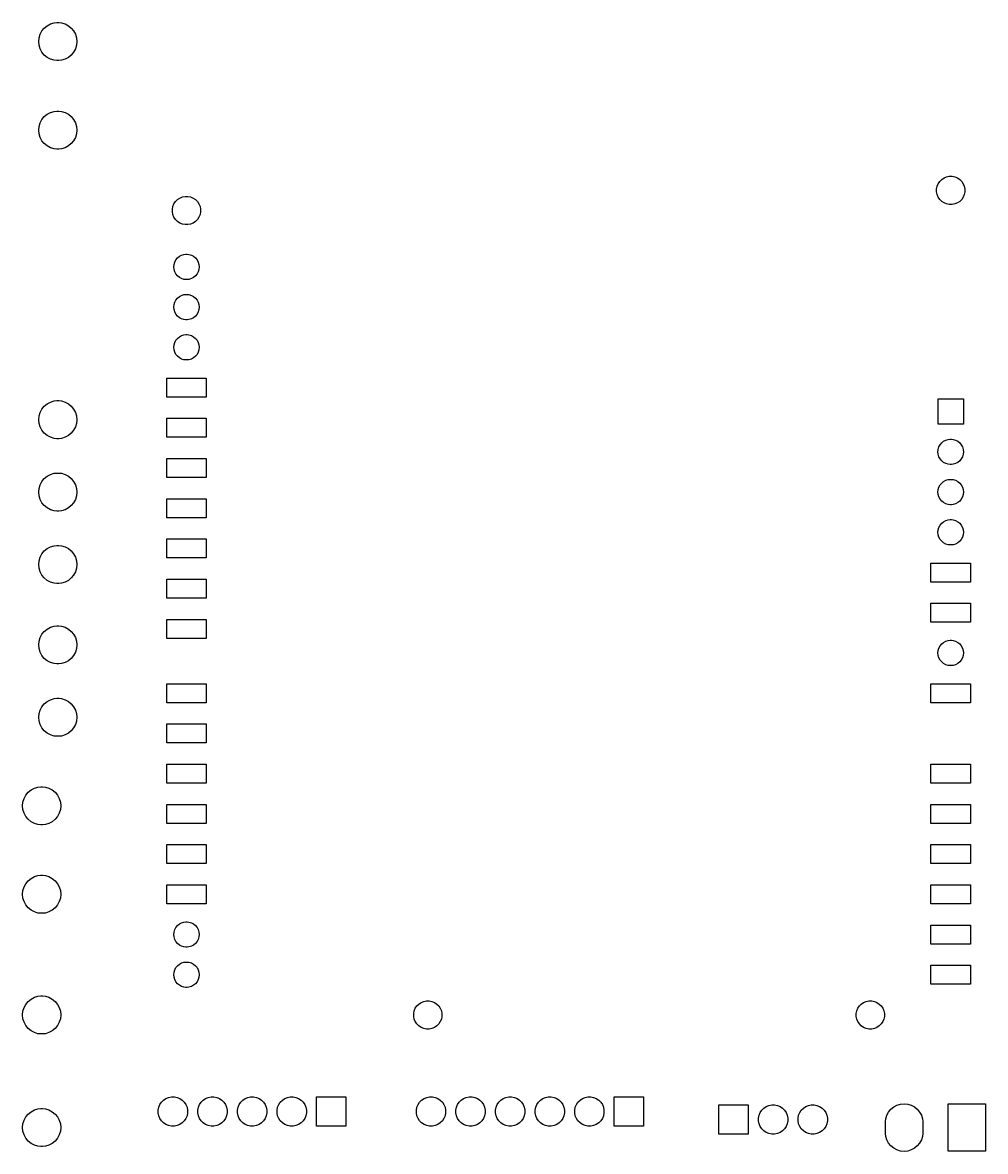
# Model space of a CAD drawing. Extents: x 67 to 191, y -169 to -74.
# Drawn here: x 130.4 to 191.2, y -169.1 to -97.9 of the extents above; entities that cross this region are included whole.
import ezdxf

# ---------------------------------------------------------------- set-up
doc = ezdxf.new("R2010")
doc.units = 0
doc.header["$MEASUREMENT"] = 0
doc.layers.add('BLACK', color=7, linetype='CONTINUOUS')

msp = doc.modelspace()

# ---------------------------------------------------------------- linework, layer by layer
at = {"layer": 'BLACK', "linetype": 'CONTINUOUS'}
for p, q in [((131.585, -98.3901), (131.735, -98.2074)), ((131.735, -98.2074), (131.918, -98.0574)), ((131.918, -98.0574), (132.127, -97.946)), ((132.127, -97.946), (132.353, -97.8774)), ((132.353, -97.8774), (132.529, -97.86)), ((132.529, -97.86), (132.647, -97.86)), ((132.647, -97.86), (132.823, -97.8774)), ((132.823, -97.8774), (133.049, -97.946)), ((133.049, -97.946), (133.258, -98.0574)), ((133.258, -98.0574), (133.441, -98.2074)), ((133.441, -98.2074), (133.591, -98.3901)), ((131.382, -99.06), (131.405, -98.8248)), ((131.405, -99.2952), (131.382, -99.06)), ((131.405, -98.8248), (131.474, -98.5986)), ((131.474, -98.5986), (131.585, -98.3901)), ((133.591, -98.3901), (133.702, -98.5986)), ((133.702, -98.5986), (133.771, -98.8248)), ((133.771, -98.8248), (133.794, -99.06)), ((133.794, -99.06), (133.771, -99.2952)), ((131.474, -99.5214), (131.405, -99.2952)), ((131.585, -99.7299), (131.474, -99.5214)), ((131.735, -99.9126), (131.585, -99.7299)), ((133.591, -99.7299), (133.441, -99.9126)), ((133.702, -99.5214), (133.591, -99.7299)), ((133.771, -99.2952), (133.702, -99.5214)), ((131.918, -100.063), (131.735, -99.9126)), ((132.127, -100.174), (131.918, -100.063)), ((132.353, -100.243), (132.127, -100.174)), ((132.529, -100.26), (132.353, -100.243)), ((132.647, -100.26), (132.529, -100.26)), ((132.823, -100.243), (132.647, -100.26)), ((133.049, -100.174), (132.823, -100.243)), ((133.258, -100.063), (133.049, -100.174)), ((133.441, -99.9126), (133.258, -100.063)), ((131.474, -104.187), (131.585, -103.978)), ((131.585, -103.978), (131.735, -103.795)), ((131.735, -103.795), (131.918, -103.645)), ((131.918, -103.645), (132.127, -103.534)), ((132.127, -103.534), (132.353, -103.465)), ((132.353, -103.465), (132.529, -103.448)), ((132.529, -103.448), (132.647, -103.448)), ((132.647, -103.448), (132.823, -103.465)), ((132.823, -103.465), (133.049, -103.534)), ((133.049, -103.534), (133.258, -103.645)), ((133.258, -103.645), (133.441, -103.795)), ((133.441, -103.795), (133.591, -103.978)), ((133.591, -103.978), (133.702, -104.187)), ((131.382, -104.648), (131.405, -104.413)), ((131.405, -104.883), (131.382, -104.648)), ((131.405, -104.413), (131.474, -104.187)), ((133.702, -104.187), (133.771, -104.413)), ((133.771, -104.413), (133.794, -104.648)), ((133.794, -104.648), (133.771, -104.883)), ((131.474, -105.109), (131.405, -104.883)), ((131.585, -105.318), (131.474, -105.109)), ((131.735, -105.501), (131.585, -105.318)), ((131.918, -105.651), (131.735, -105.501)), ((133.441, -105.501), (133.258, -105.651)), ((133.591, -105.318), (133.441, -105.501)), ((133.702, -105.109), (133.591, -105.318)), ((133.771, -104.883), (133.702, -105.109)), ((132.127, -105.762), (131.918, -105.651)), ((132.353, -105.831), (132.127, -105.762)), ((132.529, -105.848), (132.353, -105.831)), ((132.647, -105.848), (132.529, -105.848)), ((132.823, -105.831), (132.647, -105.848)), ((133.049, -105.762), (132.823, -105.831)), ((133.258, -105.651), (133.049, -105.762)), ((188.554, -107.669), (188.716, -107.602)), ((188.716, -107.602), (188.888, -107.568)), ((188.888, -107.568), (189.064, -107.568)), ((189.064, -107.568), (189.236, -107.602)), ((189.236, -107.602), (189.398, -107.669)), ((188.086, -108.37), (188.12, -108.198)), ((188.12, -108.198), (188.187, -108.036)), ((188.187, -108.036), (188.285, -107.891)), ((188.285, -107.891), (188.409, -107.767)), ((188.409, -107.767), (188.554, -107.669)), ((189.398, -107.669), (189.543, -107.767)), ((189.543, -107.767), (189.667, -107.891)), ((189.667, -107.891), (189.765, -108.036)), ((189.765, -108.036), (189.832, -108.198)), ((189.832, -108.198), (189.866, -108.37)), ((140.025, -109.161), (140.149, -109.037)), ((140.149, -109.037), (140.294, -108.939)), ((140.294, -108.939), (140.456, -108.872)), ((140.456, -108.872), (140.628, -108.838)), ((140.628, -108.838), (140.804, -108.838)), ((140.804, -108.838), (140.976, -108.872)), ((140.976, -108.872), (141.138, -108.939)), ((141.138, -108.939), (141.283, -109.037)), ((141.283, -109.037), (141.407, -109.161)), ((188.086, -108.546), (188.086, -108.37)), ((188.12, -108.718), (188.086, -108.546)), ((188.187, -108.88), (188.12, -108.718)), ((188.285, -109.025), (188.187, -108.88)), ((188.409, -109.149), (188.285, -109.025)), ((189.667, -109.025), (189.543, -109.149)), ((189.765, -108.88), (189.667, -109.025)), ((189.832, -108.718), (189.765, -108.88)), ((189.866, -108.546), (189.832, -108.718)), ((189.866, -108.37), (189.866, -108.546)), ((139.826, -109.64), (139.86, -109.468)), ((139.826, -109.816), (139.826, -109.64)), ((139.86, -109.468), (139.927, -109.306)), ((139.927, -109.306), (140.025, -109.161)), ((141.407, -109.161), (141.505, -109.306)), ((141.505, -109.306), (141.572, -109.468)), ((141.572, -109.468), (141.606, -109.64)), ((141.606, -109.64), (141.606, -109.816)), ((188.554, -109.247), (188.409, -109.149)), ((188.716, -109.314), (188.554, -109.247)), ((188.888, -109.348), (188.716, -109.314)), ((189.064, -109.348), (188.888, -109.348)), ((189.236, -109.314), (189.064, -109.348)), ((189.398, -109.247), (189.236, -109.314)), ((189.543, -109.149), (189.398, -109.247)), ((139.86, -109.988), (139.826, -109.816)), ((139.927, -110.15), (139.86, -109.988)), ((140.025, -110.295), (139.927, -110.15)), ((140.149, -110.419), (140.025, -110.295)), ((140.294, -110.517), (140.149, -110.419)), ((141.283, -110.419), (141.138, -110.517)), ((141.407, -110.295), (141.283, -110.419)), ((141.505, -110.15), (141.407, -110.295)), ((141.572, -109.988), (141.505, -110.15)), ((141.606, -109.816), (141.572, -109.988)), ((140.456, -110.584), (140.294, -110.517)), ((140.628, -110.618), (140.456, -110.584)), ((140.804, -110.618), (140.628, -110.618)), ((140.976, -110.584), (140.804, -110.618)), ((141.138, -110.517), (140.976, -110.584)), ((140.148, -112.72), (140.269, -112.62)), ((140.269, -112.62), (140.408, -112.545)), ((140.408, -112.545), (140.559, -112.5)), ((140.559, -112.5), (140.677, -112.488)), ((140.677, -112.488), (140.755, -112.488)), ((140.755, -112.488), (140.873, -112.5)), ((140.873, -112.5), (141.024, -112.545)), ((141.024, -112.545), (141.163, -112.62)), ((141.163, -112.62), (141.284, -112.72)), ((139.912, -113.288), (139.928, -113.131)), ((139.928, -113.445), (139.912, -113.288)), ((139.928, -113.131), (139.973, -112.98)), ((139.973, -112.98), (140.048, -112.841)), ((140.048, -112.841), (140.148, -112.72)), ((141.284, -112.72), (141.384, -112.841)), ((141.384, -112.841), (141.459, -112.98)), ((141.459, -112.98), (141.504, -113.131)), ((141.504, -113.131), (141.52, -113.288)), ((141.52, -113.288), (141.504, -113.445)), ((139.973, -113.596), (139.928, -113.445)), ((140.048, -113.735), (139.973, -113.596)), ((140.148, -113.856), (140.048, -113.735)), ((140.269, -113.956), (140.148, -113.856)), ((140.408, -114.031), (140.269, -113.956)), ((140.559, -114.076), (140.408, -114.031)), ((141.024, -114.031), (140.873, -114.076)), ((141.163, -113.956), (141.024, -114.031)), ((141.284, -113.856), (141.163, -113.956)), ((141.384, -113.735), (141.284, -113.856)), ((141.459, -113.596), (141.384, -113.735)), ((141.504, -113.445), (141.459, -113.596)), ((140.677, -114.088), (140.559, -114.076)), ((140.755, -114.088), (140.677, -114.088)), ((140.873, -114.076), (140.755, -114.088)), ((139.973, -115.52), (140.048, -115.381)), ((140.048, -115.381), (140.148, -115.26)), ((140.148, -115.26), (140.269, -115.16)), ((140.269, -115.16), (140.408, -115.085)), ((140.408, -115.085), (140.559, -115.04)), ((140.559, -115.04), (140.677, -115.028)), ((140.677, -115.028), (140.755, -115.028)), ((140.755, -115.028), (140.873, -115.04)), ((140.873, -115.04), (141.024, -115.085)), ((141.024, -115.085), (141.163, -115.16)), ((141.163, -115.16), (141.284, -115.26)), ((141.284, -115.26), (141.384, -115.381)), ((141.384, -115.381), (141.459, -115.52)), ((139.912, -115.828), (139.928, -115.671)), ((139.928, -115.985), (139.912, -115.828)), ((139.928, -115.671), (139.973, -115.52)), ((139.973, -116.136), (139.928, -115.985)), ((140.048, -116.275), (139.973, -116.136)), ((141.459, -116.136), (141.384, -116.275)), ((141.459, -115.52), (141.504, -115.671)), ((141.504, -115.985), (141.459, -116.136)), ((141.504, -115.671), (141.52, -115.828)), ((141.52, -115.828), (141.504, -115.985)), ((140.148, -116.396), (140.048, -116.275)), ((140.269, -116.496), (140.148, -116.396)), ((140.408, -116.571), (140.269, -116.496)), ((140.559, -116.616), (140.408, -116.571)), ((140.677, -116.628), (140.559, -116.616)), ((140.755, -116.628), (140.677, -116.628)), ((140.873, -116.616), (140.755, -116.628)), ((141.024, -116.571), (140.873, -116.616)), ((141.163, -116.496), (141.024, -116.571)), ((141.284, -116.396), (141.163, -116.496)), ((141.384, -116.275), (141.284, -116.396)), ((140.408, -117.625), (140.559, -117.58)), ((140.559, -117.58), (140.677, -117.568)), ((140.677, -117.568), (140.755, -117.568)), ((140.755, -117.568), (140.873, -117.58)), ((140.873, -117.58), (141.024, -117.625)), ((139.912, -118.368), (139.928, -118.211)), ((139.928, -118.211), (139.973, -118.06)), ((139.973, -118.06), (140.048, -117.921)), ((140.048, -117.921), (140.148, -117.8)), ((140.148, -117.8), (140.269, -117.7)), ((140.269, -117.7), (140.408, -117.625)), ((141.024, -117.625), (141.163, -117.7)), ((141.163, -117.7), (141.284, -117.8)), ((141.284, -117.8), (141.384, -117.921)), ((141.384, -117.921), (141.459, -118.06)), ((141.459, -118.06), (141.504, -118.211)), ((141.504, -118.211), (141.52, -118.368)), ((139.928, -118.525), (139.912, -118.368)), ((139.973, -118.676), (139.928, -118.525)), ((140.048, -118.815), (139.973, -118.676)), ((140.148, -118.936), (140.048, -118.815)), ((140.269, -119.036), (140.148, -118.936)), ((140.408, -119.111), (140.269, -119.036)), ((141.163, -119.036), (141.024, -119.111)), ((141.284, -118.936), (141.163, -119.036)), ((141.384, -118.815), (141.284, -118.936)), ((141.459, -118.676), (141.384, -118.815)), ((141.504, -118.525), (141.459, -118.676)), ((141.52, -118.368), (141.504, -118.525)), ((140.559, -119.156), (140.408, -119.111)), ((140.677, -119.168), (140.559, -119.156)), ((140.755, -119.168), (140.677, -119.168)), ((140.873, -119.156), (140.755, -119.168)), ((141.024, -119.111), (140.873, -119.156)), ((139.466, -121.508), (139.466, -120.308)), ((139.466, -120.308), (141.966, -120.308)), ((141.966, -120.308), (141.966, -121.508)), ((131.918, -121.933), (132.127, -121.822)), ((132.127, -121.822), (132.353, -121.753)), ((132.353, -121.753), (132.529, -121.736)), ((132.529, -121.736), (132.647, -121.736)), ((132.647, -121.736), (132.823, -121.753)), ((132.823, -121.753), (133.049, -121.822)), ((133.049, -121.822), (133.258, -121.933)), ((141.966, -121.508), (139.466, -121.508)), ((188.176, -123.228), (188.176, -121.628)), ((188.176, -121.628), (189.776, -121.628)), ((189.776, -121.628), (189.776, -123.228)), ((131.405, -122.701), (131.474, -122.475)), ((131.474, -122.475), (131.585, -122.266)), ((131.585, -122.266), (131.735, -122.083)), ((131.735, -122.083), (131.918, -121.933)), ((133.258, -121.933), (133.441, -122.083)), ((133.441, -122.083), (133.591, -122.266)), ((133.591, -122.266), (133.702, -122.475)), ((133.702, -122.475), (133.771, -122.701)), ((131.382, -122.936), (131.405, -122.701)), ((131.405, -123.171), (131.382, -122.936)), ((131.474, -123.397), (131.405, -123.171)), ((133.771, -123.171), (133.702, -123.397)), ((133.771, -122.701), (133.794, -122.936)), ((133.794, -122.936), (133.771, -123.171)), ((139.466, -124.048), (139.466, -122.848)), ((139.466, -122.848), (141.966, -122.848)), ((141.966, -122.848), (141.966, -124.048)), ((189.776, -123.228), (188.176, -123.228)), ((131.585, -123.606), (131.474, -123.397)), ((131.735, -123.789), (131.585, -123.606)), ((131.918, -123.939), (131.735, -123.789)), ((132.127, -124.05), (131.918, -123.939)), ((133.258, -123.939), (133.049, -124.05)), ((133.441, -123.789), (133.258, -123.939)), ((133.591, -123.606), (133.441, -123.789)), ((133.702, -123.397), (133.591, -123.606)), ((132.353, -124.119), (132.127, -124.05)), ((132.529, -124.136), (132.353, -124.119)), ((132.647, -124.136), (132.529, -124.136)), ((132.823, -124.119), (132.647, -124.136)), ((133.049, -124.05), (132.823, -124.119)), ((141.966, -124.048), (139.466, -124.048)), ((188.188, -124.811), (188.233, -124.66)), ((188.233, -124.66), (188.308, -124.521)), ((188.308, -124.521), (188.408, -124.4)), ((188.408, -124.4), (188.529, -124.3)), ((188.529, -124.3), (188.668, -124.225)), ((188.668, -124.225), (188.819, -124.18)), ((188.819, -124.18), (188.937, -124.168)), ((188.937, -124.168), (189.015, -124.168)), ((189.015, -124.168), (189.133, -124.18)), ((189.133, -124.18), (189.284, -124.225)), ((189.284, -124.225), (189.423, -124.3)), ((189.423, -124.3), (189.544, -124.4)), ((189.544, -124.4), (189.644, -124.521)), ((189.644, -124.521), (189.719, -124.66)), ((189.719, -124.66), (189.764, -124.811)), ((139.466, -126.588), (139.466, -125.388)), ((139.466, -125.388), (141.966, -125.388)), ((141.966, -125.388), (141.966, -126.588)), ((188.172, -124.968), (188.188, -124.811)), ((188.188, -125.125), (188.172, -124.968)), ((188.233, -125.276), (188.188, -125.125)), ((188.308, -125.415), (188.233, -125.276)), ((188.408, -125.536), (188.308, -125.415)), ((189.644, -125.415), (189.544, -125.536)), ((189.719, -125.276), (189.644, -125.415)), ((189.764, -125.125), (189.719, -125.276)), ((189.764, -124.811), (189.78, -124.968)), ((189.78, -124.968), (189.764, -125.125)), ((188.529, -125.636), (188.408, -125.536)), ((188.668, -125.711), (188.529, -125.636)), ((188.819, -125.756), (188.668, -125.711)), ((188.937, -125.768), (188.819, -125.756)), ((189.015, -125.768), (188.937, -125.768)), ((189.133, -125.756), (189.015, -125.768)), ((189.284, -125.711), (189.133, -125.756)), ((189.423, -125.636), (189.284, -125.711)), ((189.544, -125.536), (189.423, -125.636)), ((131.474, -127.047), (131.585, -126.838)), ((131.585, -126.838), (131.735, -126.655)), ((131.735, -126.655), (131.918, -126.505)), ((131.918, -126.505), (132.127, -126.394)), ((132.127, -126.394), (132.353, -126.325)), ((132.353, -126.325), (132.529, -126.308)), ((132.529, -126.308), (132.647, -126.308)), ((132.647, -126.308), (132.823, -126.325)), ((132.823, -126.325), (133.049, -126.394)), ((133.049, -126.394), (133.258, -126.505)), ((133.258, -126.505), (133.441, -126.655)), ((133.441, -126.655), (133.591, -126.838)), ((133.591, -126.838), (133.702, -127.047)), ((141.966, -126.588), (139.466, -126.588)), ((188.408, -126.94), (188.529, -126.84)), ((188.529, -126.84), (188.668, -126.765)), ((188.668, -126.765), (188.819, -126.72)), ((188.819, -126.72), (188.937, -126.708)), ((188.937, -126.708), (189.015, -126.708)), ((189.015, -126.708), (189.133, -126.72)), ((189.133, -126.72), (189.284, -126.765)), ((189.284, -126.765), (189.423, -126.84)), ((189.423, -126.84), (189.544, -126.94)), ((131.382, -127.508), (131.405, -127.273)), ((131.405, -127.743), (131.382, -127.508)), ((131.405, -127.273), (131.474, -127.047)), ((133.702, -127.047), (133.771, -127.273)), ((133.771, -127.273), (133.794, -127.508)), ((133.794, -127.508), (133.771, -127.743)), ((188.172, -127.508), (188.188, -127.351)), ((188.188, -127.665), (188.172, -127.508)), ((188.188, -127.351), (188.233, -127.2)), ((188.233, -127.2), (188.308, -127.061)), ((188.308, -127.061), (188.408, -126.94)), ((189.544, -126.94), (189.644, -127.061)), ((189.644, -127.061), (189.719, -127.2)), ((189.719, -127.2), (189.764, -127.351)), ((189.764, -127.351), (189.78, -127.508)), ((189.78, -127.508), (189.764, -127.665)), ((131.474, -127.969), (131.405, -127.743)), ((131.585, -128.178), (131.474, -127.969)), ((131.735, -128.361), (131.585, -128.178)), ((133.591, -128.178), (133.441, -128.361)), ((133.702, -127.969), (133.591, -128.178)), ((133.771, -127.743), (133.702, -127.969)), ((139.466, -129.128), (139.466, -127.928)), ((139.466, -127.928), (141.966, -127.928)), ((141.966, -127.928), (141.966, -129.128)), ((188.233, -127.816), (188.188, -127.665)), ((188.308, -127.955), (188.233, -127.816)), ((188.408, -128.076), (188.308, -127.955)), ((188.529, -128.176), (188.408, -128.076)), ((188.668, -128.251), (188.529, -128.176)), ((188.819, -128.296), (188.668, -128.251)), ((188.937, -128.308), (188.819, -128.296)), ((189.015, -128.308), (188.937, -128.308)), ((189.133, -128.296), (189.015, -128.308)), ((189.284, -128.251), (189.133, -128.296)), ((189.423, -128.176), (189.284, -128.251)), ((189.544, -128.076), (189.423, -128.176)), ((189.644, -127.955), (189.544, -128.076)), ((189.719, -127.816), (189.644, -127.955)), ((189.764, -127.665), (189.719, -127.816)), ((131.918, -128.511), (131.735, -128.361)), ((132.127, -128.622), (131.918, -128.511)), ((132.353, -128.691), (132.127, -128.622)), ((132.529, -128.708), (132.353, -128.691)), ((132.647, -128.708), (132.529, -128.708)), ((132.823, -128.691), (132.647, -128.708)), ((133.049, -128.622), (132.823, -128.691)), ((133.258, -128.511), (133.049, -128.622)), ((133.441, -128.361), (133.258, -128.511)), ((141.966, -129.128), (139.466, -129.128)), ((188.188, -129.891), (188.233, -129.74)), ((188.233, -129.74), (188.308, -129.601)), ((188.308, -129.601), (188.408, -129.48)), ((188.408, -129.48), (188.529, -129.38)), ((188.529, -129.38), (188.668, -129.305)), ((188.668, -129.305), (188.819, -129.26)), ((188.819, -129.26), (188.937, -129.248)), ((188.937, -129.248), (189.015, -129.248)), ((189.015, -129.248), (189.133, -129.26)), ((189.133, -129.26), (189.284, -129.305)), ((189.284, -129.305), (189.423, -129.38)), ((189.423, -129.38), (189.544, -129.48)), ((189.544, -129.48), (189.644, -129.601)), ((189.644, -129.601), (189.719, -129.74)), ((189.719, -129.74), (189.764, -129.891)), ((188.172, -130.048), (188.188, -129.891)), ((188.188, -130.205), (188.172, -130.048)), ((188.233, -130.356), (188.188, -130.205)), ((188.308, -130.495), (188.233, -130.356)), ((189.719, -130.356), (189.644, -130.495)), ((189.764, -130.205), (189.719, -130.356)), ((189.764, -129.891), (189.78, -130.048)), ((189.78, -130.048), (189.764, -130.205)), ((131.735, -131.227), (131.918, -131.077)), ((131.918, -131.077), (132.127, -130.966)), ((132.127, -130.966), (132.353, -130.897)), ((132.353, -130.897), (132.529, -130.88)), ((132.529, -130.88), (132.647, -130.88)), ((132.647, -130.88), (132.823, -130.897)), ((132.823, -130.897), (133.049, -130.966)), ((133.049, -130.966), (133.258, -131.077)), ((133.258, -131.077), (133.441, -131.227)), ((139.466, -131.668), (139.466, -130.468)), ((139.466, -130.468), (141.966, -130.468)), ((141.966, -130.468), (141.966, -131.668)), ((188.408, -130.616), (188.308, -130.495)), ((188.529, -130.716), (188.408, -130.616)), ((188.668, -130.791), (188.529, -130.716)), ((188.819, -130.836), (188.668, -130.791)), ((188.937, -130.848), (188.819, -130.836)), ((189.015, -130.848), (188.937, -130.848)), ((189.133, -130.836), (189.015, -130.848)), ((189.284, -130.791), (189.133, -130.836)), ((189.423, -130.716), (189.284, -130.791)), ((189.544, -130.616), (189.423, -130.716)), ((189.644, -130.495), (189.544, -130.616)), ((131.382, -132.08), (131.405, -131.845)), ((131.405, -131.845), (131.474, -131.619)), ((131.474, -131.619), (131.585, -131.41)), ((131.585, -131.41), (131.735, -131.227)), ((133.441, -131.227), (133.591, -131.41)), ((133.591, -131.41), (133.702, -131.619)), ((133.702, -131.619), (133.771, -131.845)), ((133.771, -131.845), (133.794, -132.08)), ((141.966, -131.668), (139.466, -131.668)), ((131.405, -132.315), (131.382, -132.08)), ((131.474, -132.541), (131.405, -132.315)), ((131.585, -132.75), (131.474, -132.541)), ((133.702, -132.541), (133.591, -132.75)), ((133.771, -132.315), (133.702, -132.541)), ((133.794, -132.08), (133.771, -132.315)), ((187.726, -133.188), (187.726, -131.988)), ((187.726, -131.988), (190.226, -131.988)), ((190.226, -131.988), (190.226, -133.188)), ((131.735, -132.933), (131.585, -132.75)), ((131.918, -133.083), (131.735, -132.933)), ((132.127, -133.194), (131.918, -133.083)), ((132.353, -133.263), (132.127, -133.194)), ((132.529, -133.28), (132.353, -133.263)), ((132.647, -133.28), (132.529, -133.28)), ((132.823, -133.263), (132.647, -133.28)), ((133.049, -133.194), (132.823, -133.263)), ((133.258, -133.083), (133.049, -133.194)), ((133.441, -132.933), (133.258, -133.083)), ((133.591, -132.75), (133.441, -132.933)), ((139.466, -134.208), (139.466, -133.008)), ((139.466, -133.008), (141.966, -133.008)), ((141.966, -133.008), (141.966, -134.208)), ((190.226, -133.188), (187.726, -133.188)), ((141.966, -134.208), (139.466, -134.208)), ((187.726, -135.728), (187.726, -134.528)), ((187.726, -134.528), (190.226, -134.528)), ((190.226, -134.528), (190.226, -135.728)), ((131.918, -136.157), (132.127, -136.046)), ((132.127, -136.046), (132.353, -135.977)), ((132.353, -135.977), (132.529, -135.96)), ((132.529, -135.96), (132.647, -135.96)), ((132.647, -135.96), (132.823, -135.977)), ((132.823, -135.977), (133.049, -136.046)), ((133.049, -136.046), (133.258, -136.157)), ((139.466, -136.748), (139.466, -135.548)), ((139.466, -135.548), (141.966, -135.548)), ((141.966, -135.548), (141.966, -136.748)), ((190.226, -135.728), (187.726, -135.728)), ((131.405, -136.925), (131.474, -136.699)), ((131.474, -136.699), (131.585, -136.49)), ((131.585, -136.49), (131.735, -136.307)), ((131.735, -136.307), (131.918, -136.157)), ((133.258, -136.157), (133.441, -136.307)), ((133.441, -136.307), (133.591, -136.49)), ((133.591, -136.49), (133.702, -136.699)), ((133.702, -136.699), (133.771, -136.925)), ((141.966, -136.748), (139.466, -136.748)), ((188.819, -136.88), (188.937, -136.868)), ((188.937, -136.868), (189.015, -136.868)), ((189.015, -136.868), (189.133, -136.88)), ((131.382, -137.16), (131.405, -136.925)), ((131.405, -137.395), (131.382, -137.16)), ((131.474, -137.621), (131.405, -137.395)), ((133.771, -137.395), (133.702, -137.621)), ((133.771, -136.925), (133.794, -137.16)), ((133.794, -137.16), (133.771, -137.395)), ((188.172, -137.668), (188.188, -137.511)), ((188.188, -137.511), (188.233, -137.36)), ((188.233, -137.36), (188.308, -137.221)), ((188.308, -137.221), (188.408, -137.1)), ((188.408, -137.1), (188.529, -137)), ((188.529, -137), (188.668, -136.925)), ((188.668, -136.925), (188.819, -136.88)), ((189.133, -136.88), (189.284, -136.925)), ((189.284, -136.925), (189.423, -137)), ((189.423, -137), (189.544, -137.1)), ((189.544, -137.1), (189.644, -137.221)), ((189.644, -137.221), (189.719, -137.36)), ((189.719, -137.36), (189.764, -137.511)), ((189.764, -137.511), (189.78, -137.668)), ((131.585, -137.83), (131.474, -137.621)), ((131.735, -138.013), (131.585, -137.83)), ((131.918, -138.163), (131.735, -138.013)), ((132.127, -138.274), (131.918, -138.163)), ((132.353, -138.343), (132.127, -138.274)), ((133.049, -138.274), (132.823, -138.343)), ((133.258, -138.163), (133.049, -138.274)), ((133.441, -138.013), (133.258, -138.163)), ((133.591, -137.83), (133.441, -138.013)), ((133.702, -137.621), (133.591, -137.83)), ((188.188, -137.825), (188.172, -137.668)), ((188.233, -137.976), (188.188, -137.825)), ((188.308, -138.115), (188.233, -137.976)), ((188.408, -138.236), (188.308, -138.115)), ((188.529, -138.336), (188.408, -138.236)), ((189.544, -138.236), (189.423, -138.336)), ((189.644, -138.115), (189.544, -138.236)), ((189.719, -137.976), (189.644, -138.115)), ((189.764, -137.825), (189.719, -137.976)), ((189.78, -137.668), (189.764, -137.825)), ((132.529, -138.36), (132.353, -138.343)), ((132.647, -138.36), (132.529, -138.36)), ((132.823, -138.343), (132.647, -138.36)), ((188.668, -138.411), (188.529, -138.336)), ((188.819, -138.456), (188.668, -138.411)), ((188.937, -138.468), (188.819, -138.456)), ((189.015, -138.468), (188.937, -138.468)), ((189.133, -138.456), (189.015, -138.468)), ((189.284, -138.411), (189.133, -138.456)), ((189.423, -138.336), (189.284, -138.411)), ((139.466, -140.808), (139.466, -139.608)), ((139.466, -139.608), (141.966, -139.608)), ((141.966, -139.608), (141.966, -140.808)), ((187.726, -140.808), (187.726, -139.608)), ((187.726, -139.608), (190.226, -139.608)), ((190.226, -139.608), (190.226, -140.808)), ((131.474, -141.271), (131.585, -141.062)), ((131.585, -141.062), (131.735, -140.879)), ((131.735, -140.879), (131.918, -140.729)), ((131.918, -140.729), (132.127, -140.618)), ((132.127, -140.618), (132.353, -140.549)), ((132.353, -140.549), (132.529, -140.532)), ((132.529, -140.532), (132.647, -140.532)), ((132.647, -140.532), (132.823, -140.549)), ((132.823, -140.549), (133.049, -140.618)), ((133.049, -140.618), (133.258, -140.729)), ((133.258, -140.729), (133.441, -140.879)), ((133.441, -140.879), (133.591, -141.062)), ((133.591, -141.062), (133.702, -141.271)), ((141.966, -140.808), (139.466, -140.808)), ((190.226, -140.808), (187.726, -140.808)), ((131.382, -141.732), (131.405, -141.497)), ((131.405, -141.967), (131.382, -141.732)), ((131.405, -141.497), (131.474, -141.271)), ((133.702, -141.271), (133.771, -141.497)), ((133.771, -141.497), (133.794, -141.732)), ((133.794, -141.732), (133.771, -141.967)), ((131.474, -142.193), (131.405, -141.967)), ((131.585, -142.402), (131.474, -142.193)), ((131.735, -142.585), (131.585, -142.402)), ((133.591, -142.402), (133.441, -142.585)), ((133.702, -142.193), (133.591, -142.402)), ((133.771, -141.967), (133.702, -142.193)), ((139.466, -143.348), (139.466, -142.148)), ((139.466, -142.148), (141.966, -142.148)), ((141.966, -142.148), (141.966, -143.348)), ((131.918, -142.735), (131.735, -142.585)), ((132.127, -142.846), (131.918, -142.735)), ((132.353, -142.915), (132.127, -142.846)), ((132.529, -142.932), (132.353, -142.915)), ((132.647, -142.932), (132.529, -142.932)), ((132.823, -142.915), (132.647, -142.932)), ((133.049, -142.846), (132.823, -142.915)), ((133.258, -142.735), (133.049, -142.846)), ((133.441, -142.585), (133.258, -142.735)), ((141.966, -143.348), (139.466, -143.348)), ((139.466, -145.888), (139.466, -144.688)), ((139.466, -144.688), (141.966, -144.688)), ((141.966, -144.688), (141.966, -145.888)), ((187.726, -145.888), (187.726, -144.688)), ((187.726, -144.688), (190.226, -144.688)), ((190.226, -144.688), (190.226, -145.888)), ((131.337, -146.137), (131.513, -146.12)), ((131.513, -146.12), (131.631, -146.12)), ((131.631, -146.12), (131.807, -146.137)), ((141.966, -145.888), (139.466, -145.888)), ((190.226, -145.888), (187.726, -145.888)), ((130.458, -146.859), (130.569, -146.65)), ((130.569, -146.65), (130.719, -146.467)), ((130.719, -146.467), (130.902, -146.317)), ((130.902, -146.317), (131.111, -146.206)), ((131.111, -146.206), (131.337, -146.137)), ((131.807, -146.137), (132.033, -146.206)), ((132.033, -146.206), (132.242, -146.317)), ((132.242, -146.317), (132.425, -146.467)), ((132.425, -146.467), (132.575, -146.65)), ((132.575, -146.65), (132.686, -146.859)), ((130.366, -147.32), (130.389, -147.085)), ((130.389, -147.555), (130.366, -147.32)), ((130.389, -147.085), (130.458, -146.859)), ((130.458, -147.781), (130.389, -147.555)), ((132.686, -146.859), (132.755, -147.085)), ((132.755, -147.555), (132.686, -147.781)), ((132.755, -147.085), (132.778, -147.32)), ((132.778, -147.32), (132.755, -147.555)), ((139.466, -148.428), (139.466, -147.228)), ((139.466, -147.228), (141.966, -147.228)), ((141.966, -147.228), (141.966, -148.428)), ((187.726, -148.428), (187.726, -147.228)), ((187.726, -147.228), (190.226, -147.228)), ((190.226, -147.228), (190.226, -148.428)), ((130.569, -147.99), (130.458, -147.781)), ((130.719, -148.173), (130.569, -147.99)), ((130.902, -148.323), (130.719, -148.173)), ((132.425, -148.173), (132.242, -148.323)), ((132.575, -147.99), (132.425, -148.173)), ((132.686, -147.781), (132.575, -147.99)), ((131.111, -148.434), (130.902, -148.323)), ((131.337, -148.503), (131.111, -148.434)), ((131.513, -148.52), (131.337, -148.503)), ((131.631, -148.52), (131.513, -148.52)), ((131.807, -148.503), (131.631, -148.52)), ((132.033, -148.434), (131.807, -148.503)), ((132.242, -148.323), (132.033, -148.434)), ((141.966, -148.428), (139.466, -148.428)), ((190.226, -148.428), (187.726, -148.428)), ((139.466, -150.968), (139.466, -149.768)), ((139.466, -149.768), (141.966, -149.768)), ((141.966, -149.768), (141.966, -150.968)), ((187.726, -150.968), (187.726, -149.768)), ((187.726, -149.768), (190.226, -149.768)), ((190.226, -149.768), (190.226, -150.968)), ((141.966, -150.968), (139.466, -150.968)), ((190.226, -150.968), (187.726, -150.968)), ((130.902, -151.905), (131.111, -151.794)), ((131.111, -151.794), (131.337, -151.725)), ((131.337, -151.725), (131.513, -151.708)), ((131.513, -151.708), (131.631, -151.708)), ((131.631, -151.708), (131.807, -151.725)), ((131.807, -151.725), (132.033, -151.794)), ((132.033, -151.794), (132.242, -151.905)), ((130.389, -152.673), (130.458, -152.447)), ((130.458, -152.447), (130.569, -152.238)), ((130.569, -152.238), (130.719, -152.055)), ((130.719, -152.055), (130.902, -151.905)), ((132.242, -151.905), (132.425, -152.055)), ((132.425, -152.055), (132.575, -152.238)), ((132.575, -152.238), (132.686, -152.447)), ((132.686, -152.447), (132.755, -152.673)), ((139.466, -153.508), (139.466, -152.308)), ((139.466, -152.308), (141.966, -152.308)), ((141.966, -152.308), (141.966, -153.508)), ((187.726, -153.508), (187.726, -152.308)), ((187.726, -152.308), (190.226, -152.308)), ((190.226, -152.308), (190.226, -153.508)), ((130.366, -152.908), (130.389, -152.673)), ((130.389, -153.143), (130.366, -152.908)), ((130.458, -153.369), (130.389, -153.143)), ((132.755, -153.143), (132.686, -153.369)), ((132.755, -152.673), (132.778, -152.908)), ((132.778, -152.908), (132.755, -153.143)), ((130.569, -153.578), (130.458, -153.369)), ((130.719, -153.761), (130.569, -153.578)), ((130.902, -153.911), (130.719, -153.761)), ((131.111, -154.022), (130.902, -153.911)), ((132.242, -153.911), (132.033, -154.022)), ((132.425, -153.761), (132.242, -153.911)), ((132.575, -153.578), (132.425, -153.761)), ((132.686, -153.369), (132.575, -153.578)), ((141.966, -153.508), (139.466, -153.508)), ((190.226, -153.508), (187.726, -153.508)), ((131.337, -154.091), (131.111, -154.022)), ((131.513, -154.108), (131.337, -154.091)), ((131.631, -154.108), (131.513, -154.108)), ((131.807, -154.091), (131.631, -154.108)), ((132.033, -154.022), (131.807, -154.091)), ((140.408, -154.705), (140.559, -154.66)), ((140.559, -154.66), (140.677, -154.648)), ((140.677, -154.648), (140.755, -154.648)), ((140.755, -154.648), (140.873, -154.66)), ((140.873, -154.66), (141.024, -154.705)), ((139.912, -155.448), (139.928, -155.291)), ((139.928, -155.291), (139.973, -155.14)), ((139.973, -155.14), (140.048, -155.001)), ((140.048, -155.001), (140.148, -154.88)), ((140.148, -154.88), (140.269, -154.78)), ((140.269, -154.78), (140.408, -154.705)), ((141.024, -154.705), (141.163, -154.78)), ((141.163, -154.78), (141.284, -154.88)), ((141.284, -154.88), (141.384, -155.001)), ((141.384, -155.001), (141.459, -155.14)), ((141.459, -155.14), (141.504, -155.291)), ((141.504, -155.291), (141.52, -155.448)), ((187.726, -156.048), (187.726, -154.848)), ((187.726, -154.848), (190.226, -154.848)), ((190.226, -154.848), (190.226, -156.048)), ((139.928, -155.605), (139.912, -155.448)), ((139.973, -155.756), (139.928, -155.605)), ((140.048, -155.895), (139.973, -155.756)), ((140.148, -156.016), (140.048, -155.895)), ((140.269, -156.116), (140.148, -156.016)), ((140.408, -156.191), (140.269, -156.116)), ((141.163, -156.116), (141.024, -156.191)), ((141.284, -156.016), (141.163, -156.116)), ((141.384, -155.895), (141.284, -156.016)), ((141.459, -155.756), (141.384, -155.895)), ((141.504, -155.605), (141.459, -155.756)), ((141.52, -155.448), (141.504, -155.605)), ((190.226, -156.048), (187.726, -156.048)), ((140.559, -156.236), (140.408, -156.191)), ((140.677, -156.248), (140.559, -156.236)), ((140.755, -156.248), (140.677, -156.248)), ((140.873, -156.236), (140.755, -156.248)), ((141.024, -156.191), (140.873, -156.236)), ((139.973, -157.68), (140.048, -157.541)), ((140.048, -157.541), (140.148, -157.42)), ((140.148, -157.42), (140.269, -157.32)), ((140.269, -157.32), (140.408, -157.245)), ((140.408, -157.245), (140.559, -157.2)), ((140.559, -157.2), (140.677, -157.188)), ((140.677, -157.188), (140.755, -157.188)), ((140.755, -157.188), (140.873, -157.2)), ((140.873, -157.2), (141.024, -157.245)), ((141.024, -157.245), (141.163, -157.32)), ((141.163, -157.32), (141.284, -157.42)), ((141.284, -157.42), (141.384, -157.541)), ((141.384, -157.541), (141.459, -157.68)), ((187.726, -158.588), (187.726, -157.388)), ((187.726, -157.388), (190.226, -157.388)), ((190.226, -157.388), (190.226, -158.588)), ((139.912, -157.988), (139.928, -157.831)), ((139.928, -158.145), (139.912, -157.988)), ((139.928, -157.831), (139.973, -157.68)), ((139.973, -158.296), (139.928, -158.145)), ((141.459, -157.68), (141.504, -157.831)), ((141.504, -158.145), (141.459, -158.296)), ((141.504, -157.831), (141.52, -157.988)), ((141.52, -157.988), (141.504, -158.145)), ((140.048, -158.435), (139.973, -158.296)), ((140.148, -158.556), (140.048, -158.435)), ((140.269, -158.656), (140.148, -158.556)), ((140.408, -158.731), (140.269, -158.656)), ((140.559, -158.776), (140.408, -158.731)), ((140.677, -158.788), (140.559, -158.776)), ((140.755, -158.788), (140.677, -158.788)), ((140.873, -158.776), (140.755, -158.788)), ((141.024, -158.731), (140.873, -158.776)), ((141.163, -158.656), (141.024, -158.731)), ((141.284, -158.556), (141.163, -158.656)), ((141.384, -158.435), (141.284, -158.556)), ((141.459, -158.296), (141.384, -158.435)), ((190.226, -158.588), (187.726, -158.588)), ((130.569, -159.858), (130.719, -159.675)), ((130.719, -159.675), (130.902, -159.525)), ((130.902, -159.525), (131.111, -159.414)), ((131.111, -159.414), (131.337, -159.345)), ((131.337, -159.345), (131.513, -159.328)), ((131.513, -159.328), (131.631, -159.328)), ((131.631, -159.328), (131.807, -159.345)), ((131.807, -159.345), (132.033, -159.414)), ((132.033, -159.414), (132.242, -159.525)), ((132.242, -159.525), (132.425, -159.675)), ((132.425, -159.675), (132.575, -159.858)), ((155.534, -159.739), (155.696, -159.672)), ((155.696, -159.672), (155.868, -159.638)), ((155.868, -159.638), (156.044, -159.638)), ((156.044, -159.638), (156.216, -159.672)), ((156.216, -159.672), (156.378, -159.739)), ((183.474, -159.739), (183.636, -159.672)), ((183.636, -159.672), (183.808, -159.638)), ((183.808, -159.638), (183.984, -159.638)), ((183.984, -159.638), (184.156, -159.672)), ((184.156, -159.672), (184.318, -159.739)), ((130.366, -160.528), (130.389, -160.293)), ((130.389, -160.293), (130.458, -160.067)), ((130.458, -160.067), (130.569, -159.858)), ((132.575, -159.858), (132.686, -160.067)), ((132.686, -160.067), (132.755, -160.293)), ((132.755, -160.293), (132.778, -160.528)), ((155.066, -160.44), (155.1, -160.268)), ((155.1, -160.268), (155.167, -160.106)), ((155.167, -160.106), (155.265, -159.961)), ((155.265, -159.961), (155.389, -159.837)), ((155.389, -159.837), (155.534, -159.739)), ((156.378, -159.739), (156.523, -159.837)), ((156.523, -159.837), (156.647, -159.961)), ((156.647, -159.961), (156.745, -160.106)), ((156.745, -160.106), (156.812, -160.268)), ((156.812, -160.268), (156.846, -160.44)), ((183.006, -160.44), (183.04, -160.268)), ((183.04, -160.268), (183.107, -160.106)), ((183.107, -160.106), (183.205, -159.961)), ((183.205, -159.961), (183.329, -159.837)), ((183.329, -159.837), (183.474, -159.739)), ((184.318, -159.739), (184.463, -159.837)), ((184.463, -159.837), (184.587, -159.961)), ((184.587, -159.961), (184.685, -160.106)), ((184.685, -160.106), (184.752, -160.268)), ((184.752, -160.268), (184.786, -160.44)), ((130.389, -160.763), (130.366, -160.528)), ((130.458, -160.989), (130.389, -160.763)), ((130.569, -161.198), (130.458, -160.989)), ((132.686, -160.989), (132.575, -161.198)), ((132.755, -160.763), (132.686, -160.989)), ((132.778, -160.528), (132.755, -160.763)), ((155.066, -160.616), (155.066, -160.44)), ((155.1, -160.788), (155.066, -160.616)), ((155.167, -160.95), (155.1, -160.788)), ((155.265, -161.095), (155.167, -160.95)), ((155.389, -161.219), (155.265, -161.095)), ((156.647, -161.095), (156.523, -161.219)), ((156.745, -160.95), (156.647, -161.095)), ((156.812, -160.788), (156.745, -160.95)), ((156.846, -160.616), (156.812, -160.788)), ((156.846, -160.44), (156.846, -160.616)), ((183.006, -160.616), (183.006, -160.44)), ((183.04, -160.788), (183.006, -160.616)), ((183.107, -160.95), (183.04, -160.788)), ((183.205, -161.095), (183.107, -160.95)), ((183.329, -161.219), (183.205, -161.095)), ((184.587, -161.095), (184.463, -161.219)), ((184.685, -160.95), (184.587, -161.095)), ((184.752, -160.788), (184.685, -160.95)), ((184.786, -160.616), (184.752, -160.788)), ((184.786, -160.44), (184.786, -160.616)), ((130.719, -161.381), (130.569, -161.198)), ((130.902, -161.531), (130.719, -161.381)), ((131.111, -161.642), (130.902, -161.531)), ((131.337, -161.711), (131.111, -161.642)), ((131.513, -161.728), (131.337, -161.711)), ((131.631, -161.728), (131.513, -161.728)), ((131.807, -161.711), (131.631, -161.728)), ((132.033, -161.642), (131.807, -161.711)), ((132.242, -161.531), (132.033, -161.642)), ((132.425, -161.381), (132.242, -161.531)), ((132.575, -161.198), (132.425, -161.381)), ((155.534, -161.317), (155.389, -161.219)), ((155.696, -161.384), (155.534, -161.317)), ((155.868, -161.418), (155.696, -161.384)), ((156.044, -161.418), (155.868, -161.418)), ((156.216, -161.384), (156.044, -161.418)), ((156.378, -161.317), (156.216, -161.384)), ((156.523, -161.219), (156.378, -161.317)), ((183.474, -161.317), (183.329, -161.219)), ((183.636, -161.384), (183.474, -161.317)), ((183.808, -161.418), (183.636, -161.384)), ((183.984, -161.418), (183.808, -161.418)), ((184.156, -161.384), (183.984, -161.418)), ((184.318, -161.317), (184.156, -161.384)), ((184.463, -161.219), (184.318, -161.317)), ((139.04, -166.186), (139.142, -166.034)), ((139.142, -166.034), (139.27, -165.906)), ((139.27, -165.906), (139.422, -165.804)), ((139.422, -165.804), (139.59, -165.735)), ((139.59, -165.735), (139.769, -165.699)), ((139.769, -165.699), (139.951, -165.699)), ((139.951, -165.699), (140.13, -165.735)), ((140.13, -165.735), (140.298, -165.804)), ((140.298, -165.804), (140.45, -165.906)), ((140.45, -165.906), (140.578, -166.034)), ((140.578, -166.034), (140.68, -166.186)), ((141.54, -166.186), (141.642, -166.034)), ((141.642, -166.034), (141.77, -165.906)), ((141.77, -165.906), (141.922, -165.804)), ((141.922, -165.804), (142.09, -165.735)), ((142.09, -165.735), (142.269, -165.699)), ((142.269, -165.699), (142.451, -165.699)), ((142.451, -165.699), (142.63, -165.735)), ((142.63, -165.735), (142.798, -165.804)), ((142.798, -165.804), (142.95, -165.906)), ((142.95, -165.906), (143.078, -166.034)), ((143.078, -166.034), (143.18, -166.186)), ((144.04, -166.186), (144.142, -166.034)), ((144.142, -166.034), (144.27, -165.906)), ((144.27, -165.906), (144.422, -165.804)), ((144.422, -165.804), (144.59, -165.735)), ((144.59, -165.735), (144.769, -165.699)), ((144.769, -165.699), (144.951, -165.699)), ((144.951, -165.699), (145.13, -165.735)), ((145.13, -165.735), (145.298, -165.804)), ((145.298, -165.804), (145.45, -165.906)), ((145.45, -165.906), (145.578, -166.034)), ((145.578, -166.034), (145.68, -166.186)), ((146.54, -166.186), (146.642, -166.034)), ((146.642, -166.034), (146.77, -165.906)), ((146.77, -165.906), (146.922, -165.804)), ((146.922, -165.804), (147.09, -165.735)), ((147.09, -165.735), (147.269, -165.699)), ((147.269, -165.699), (147.451, -165.699)), ((147.451, -165.699), (147.63, -165.735)), ((147.63, -165.735), (147.798, -165.804)), ((147.798, -165.804), (147.95, -165.906)), ((147.95, -165.906), (148.078, -166.034)), ((148.078, -166.034), (148.18, -166.186)), ((148.935, -167.549), (148.935, -165.699)), ((148.935, -165.699), (150.785, -165.699)), ((150.785, -165.699), (150.785, -167.549)), ((155.336, -166.186), (155.438, -166.034)), ((155.438, -166.034), (155.566, -165.906)), ((155.566, -165.906), (155.718, -165.804)), ((155.718, -165.804), (155.886, -165.735)), ((155.886, -165.735), (156.065, -165.699)), ((156.065, -165.699), (156.247, -165.699)), ((156.247, -165.699), (156.426, -165.735)), ((156.426, -165.735), (156.594, -165.804)), ((156.594, -165.804), (156.746, -165.906)), ((156.746, -165.906), (156.874, -166.034)), ((156.874, -166.034), (156.976, -166.186)), ((157.836, -166.186), (157.938, -166.034)), ((157.938, -166.034), (158.066, -165.906)), ((158.066, -165.906), (158.218, -165.804)), ((158.218, -165.804), (158.386, -165.735)), ((158.386, -165.735), (158.565, -165.699)), ((158.565, -165.699), (158.747, -165.699)), ((158.747, -165.699), (158.926, -165.735)), ((158.926, -165.735), (159.094, -165.804)), ((159.094, -165.804), (159.246, -165.906)), ((159.246, -165.906), (159.374, -166.034)), ((159.374, -166.034), (159.476, -166.186)), ((160.336, -166.186), (160.438, -166.034)), ((160.438, -166.034), (160.566, -165.906)), ((160.566, -165.906), (160.718, -165.804)), ((160.718, -165.804), (160.886, -165.735)), ((160.886, -165.735), (161.065, -165.699)), ((161.065, -165.699), (161.247, -165.699)), ((161.247, -165.699), (161.426, -165.735)), ((161.426, -165.735), (161.594, -165.804)), ((161.594, -165.804), (161.746, -165.906)), ((161.746, -165.906), (161.874, -166.034)), ((161.874, -166.034), (161.976, -166.186)), ((162.836, -166.186), (162.938, -166.034)), ((162.938, -166.034), (163.066, -165.906)), ((163.066, -165.906), (163.218, -165.804)), ((163.218, -165.804), (163.386, -165.735)), ((163.386, -165.735), (163.565, -165.699)), ((163.565, -165.699), (163.747, -165.699)), ((163.747, -165.699), (163.926, -165.735)), ((163.926, -165.735), (164.094, -165.804)), ((164.094, -165.804), (164.246, -165.906)), ((164.246, -165.906), (164.374, -166.034)), ((164.374, -166.034), (164.476, -166.186)), ((165.336, -166.186), (165.438, -166.034)), ((165.438, -166.034), (165.566, -165.906)), ((165.566, -165.906), (165.718, -165.804)), ((165.718, -165.804), (165.886, -165.735)), ((165.886, -165.735), (166.065, -165.699)), ((166.065, -165.699), (166.247, -165.699)), ((166.247, -165.699), (166.426, -165.735)), ((166.426, -165.735), (166.594, -165.804)), ((166.594, -165.804), (166.746, -165.906)), ((166.746, -165.906), (166.874, -166.034)), ((166.874, -166.034), (166.976, -166.186)), ((167.731, -167.549), (167.731, -165.699)), ((167.731, -165.699), (169.581, -165.699)), ((169.581, -165.699), (169.581, -167.549)), ((130.569, -166.97), (130.719, -166.787)), ((130.719, -166.787), (130.902, -166.637)), ((130.902, -166.637), (131.111, -166.526)), ((131.111, -166.526), (131.337, -166.457)), ((131.337, -166.457), (131.513, -166.44)), ((131.513, -166.44), (131.631, -166.44)), ((131.631, -166.44), (131.807, -166.457)), ((131.807, -166.457), (132.033, -166.526)), ((132.033, -166.526), (132.242, -166.637)), ((132.242, -166.637), (132.425, -166.787)), ((132.425, -166.787), (132.575, -166.97)), ((138.935, -166.533), (138.971, -166.354)), ((138.935, -166.715), (138.935, -166.533)), ((138.971, -166.894), (138.935, -166.715)), ((138.971, -166.354), (139.04, -166.186)), ((140.68, -166.186), (140.749, -166.354)), ((140.749, -166.354), (140.785, -166.533)), ((140.785, -166.715), (140.749, -166.894)), ((140.785, -166.533), (140.785, -166.715)), ((141.435, -166.533), (141.471, -166.354)), ((141.435, -166.715), (141.435, -166.533)), ((141.471, -166.894), (141.435, -166.715)), ((141.471, -166.354), (141.54, -166.186)), ((143.18, -166.186), (143.249, -166.354)), ((143.249, -166.354), (143.285, -166.533)), ((143.285, -166.715), (143.249, -166.894)), ((143.285, -166.533), (143.285, -166.715)), ((143.935, -166.533), (143.971, -166.354)), ((143.935, -166.715), (143.935, -166.533)), ((143.971, -166.894), (143.935, -166.715)), ((143.971, -166.354), (144.04, -166.186)), ((145.68, -166.186), (145.749, -166.354)), ((145.749, -166.354), (145.785, -166.533)), ((145.785, -166.715), (145.749, -166.894)), ((145.785, -166.533), (145.785, -166.715)), ((146.435, -166.533), (146.471, -166.354)), ((146.435, -166.715), (146.435, -166.533)), ((146.471, -166.894), (146.435, -166.715)), ((146.471, -166.354), (146.54, -166.186)), ((148.18, -166.186), (148.249, -166.354)), ((148.249, -166.354), (148.285, -166.533)), ((148.285, -166.715), (148.249, -166.894)), ((148.285, -166.533), (148.285, -166.715)), ((155.231, -166.533), (155.267, -166.354)), ((155.231, -166.715), (155.231, -166.533)), ((155.267, -166.894), (155.231, -166.715)), ((155.267, -166.354), (155.336, -166.186)), ((156.976, -166.186), (157.045, -166.354)), ((157.045, -166.354), (157.081, -166.533)), ((157.081, -166.715), (157.045, -166.894)), ((157.081, -166.533), (157.081, -166.715)), ((157.731, -166.533), (157.767, -166.354)), ((157.731, -166.715), (157.731, -166.533)), ((157.767, -166.894), (157.731, -166.715)), ((157.767, -166.354), (157.836, -166.186)), ((159.476, -166.186), (159.545, -166.354)), ((159.545, -166.354), (159.581, -166.533)), ((159.581, -166.715), (159.545, -166.894)), ((159.581, -166.533), (159.581, -166.715)), ((160.231, -166.533), (160.267, -166.354)), ((160.231, -166.715), (160.231, -166.533)), ((160.267, -166.894), (160.231, -166.715)), ((160.267, -166.354), (160.336, -166.186)), ((161.976, -166.186), (162.045, -166.354)), ((162.045, -166.354), (162.081, -166.533)), ((162.081, -166.715), (162.045, -166.894)), ((162.081, -166.533), (162.081, -166.715)), ((162.731, -166.533), (162.767, -166.354)), ((162.731, -166.715), (162.731, -166.533)), ((162.767, -166.894), (162.731, -166.715)), ((162.767, -166.354), (162.836, -166.186)), ((164.476, -166.186), (164.545, -166.354)), ((164.545, -166.354), (164.581, -166.533)), ((164.581, -166.715), (164.545, -166.894)), ((164.581, -166.533), (164.581, -166.715)), ((165.231, -166.533), (165.267, -166.354)), ((165.231, -166.715), (165.231, -166.533)), ((165.267, -166.894), (165.231, -166.715)), ((165.267, -166.354), (165.336, -166.186)), ((166.976, -166.186), (167.045, -166.354)), ((167.045, -166.354), (167.081, -166.533)), ((167.081, -166.715), (167.045, -166.894)), ((167.081, -166.533), (167.081, -166.715)), ((174.335, -168.057), (174.335, -166.207)), ((174.335, -166.207), (176.185, -166.207)), ((176.185, -166.207), (176.185, -168.057)), ((176.871, -166.862), (176.94, -166.694)), ((176.94, -166.694), (177.042, -166.542)), ((177.042, -166.542), (177.17, -166.414)), ((177.17, -166.414), (177.322, -166.312)), ((177.322, -166.312), (177.49, -166.243)), ((177.49, -166.243), (177.669, -166.207)), ((177.669, -166.207), (177.851, -166.207)), ((177.851, -166.207), (178.03, -166.243)), ((178.03, -166.243), (178.198, -166.312)), ((178.198, -166.312), (178.35, -166.414)), ((178.35, -166.414), (178.478, -166.542)), ((178.478, -166.542), (178.58, -166.694)), ((178.58, -166.694), (178.649, -166.862)), ((179.371, -166.862), (179.44, -166.694)), ((179.44, -166.694), (179.542, -166.542)), ((179.542, -166.542), (179.67, -166.414)), ((179.67, -166.414), (179.822, -166.312)), ((179.822, -166.312), (179.99, -166.243)), ((179.99, -166.243), (180.169, -166.207)), ((180.169, -166.207), (180.351, -166.207)), ((180.351, -166.207), (180.53, -166.243)), ((180.53, -166.243), (180.698, -166.312)), ((180.698, -166.312), (180.85, -166.414)), ((180.85, -166.414), (180.978, -166.542)), ((180.978, -166.542), (181.08, -166.694)), ((181.08, -166.694), (181.149, -166.862)), ((184.941, -166.863), (185.05, -166.659)), ((185.05, -166.659), (185.197, -166.48)), ((185.197, -166.48), (185.376, -166.333)), ((185.376, -166.333), (185.58, -166.224)), ((185.58, -166.224), (185.802, -166.157)), ((185.802, -166.157), (186.032, -166.134)), ((186.032, -166.134), (186.262, -166.157)), ((186.262, -166.157), (186.484, -166.224)), ((186.484, -166.224), (186.688, -166.333)), ((186.688, -166.333), (186.867, -166.48)), ((186.867, -166.48), (187.014, -166.659)), ((187.014, -166.659), (187.123, -166.863)), ((188.817, -169.14), (188.817, -166.14)), ((188.817, -166.14), (191.167, -166.14)), ((191.167, -166.14), (191.167, -169.14)), ((130.366, -167.64), (130.389, -167.405)), ((130.389, -167.405), (130.458, -167.179)), ((130.458, -167.179), (130.569, -166.97)), ((132.575, -166.97), (132.686, -167.179)), ((132.686, -167.179), (132.755, -167.405)), ((132.755, -167.405), (132.778, -167.64)), ((139.04, -167.062), (138.971, -166.894)), ((139.142, -167.214), (139.04, -167.062)), ((139.27, -167.342), (139.142, -167.214)), ((139.422, -167.444), (139.27, -167.342)), ((139.59, -167.513), (139.422, -167.444)), ((139.769, -167.549), (139.59, -167.513)), ((140.13, -167.513), (139.951, -167.549)), ((140.298, -167.444), (140.13, -167.513)), ((140.45, -167.342), (140.298, -167.444)), ((140.578, -167.214), (140.45, -167.342)), ((140.68, -167.062), (140.578, -167.214)), ((140.749, -166.894), (140.68, -167.062)), ((141.54, -167.062), (141.471, -166.894)), ((141.642, -167.214), (141.54, -167.062)), ((141.77, -167.342), (141.642, -167.214)), ((141.922, -167.444), (141.77, -167.342)), ((142.09, -167.513), (141.922, -167.444)), ((142.269, -167.549), (142.09, -167.513)), ((142.63, -167.513), (142.451, -167.549)), ((142.798, -167.444), (142.63, -167.513)), ((142.95, -167.342), (142.798, -167.444)), ((143.078, -167.214), (142.95, -167.342)), ((143.18, -167.062), (143.078, -167.214)), ((143.249, -166.894), (143.18, -167.062)), ((144.04, -167.062), (143.971, -166.894)), ((144.142, -167.214), (144.04, -167.062)), ((144.27, -167.342), (144.142, -167.214)), ((144.422, -167.444), (144.27, -167.342)), ((144.59, -167.513), (144.422, -167.444)), ((144.769, -167.549), (144.59, -167.513)), ((145.13, -167.513), (144.951, -167.549)), ((145.298, -167.444), (145.13, -167.513)), ((145.45, -167.342), (145.298, -167.444)), ((145.578, -167.214), (145.45, -167.342)), ((145.68, -167.062), (145.578, -167.214)), ((145.749, -166.894), (145.68, -167.062)), ((146.54, -167.062), (146.471, -166.894)), ((146.642, -167.214), (146.54, -167.062)), ((146.77, -167.342), (146.642, -167.214)), ((146.922, -167.444), (146.77, -167.342)), ((147.09, -167.513), (146.922, -167.444)), ((147.269, -167.549), (147.09, -167.513)), ((147.63, -167.513), (147.451, -167.549)), ((147.798, -167.444), (147.63, -167.513)), ((147.95, -167.342), (147.798, -167.444)), ((148.078, -167.214), (147.95, -167.342)), ((148.18, -167.062), (148.078, -167.214)), ((148.249, -166.894), (148.18, -167.062)), ((155.336, -167.062), (155.267, -166.894)), ((155.438, -167.214), (155.336, -167.062)), ((155.566, -167.342), (155.438, -167.214)), ((155.718, -167.444), (155.566, -167.342)), ((155.886, -167.513), (155.718, -167.444)), ((156.065, -167.549), (155.886, -167.513)), ((156.426, -167.513), (156.247, -167.549)), ((156.594, -167.444), (156.426, -167.513)), ((156.746, -167.342), (156.594, -167.444)), ((156.874, -167.214), (156.746, -167.342)), ((156.976, -167.062), (156.874, -167.214)), ((157.045, -166.894), (156.976, -167.062)), ((157.836, -167.062), (157.767, -166.894)), ((157.938, -167.214), (157.836, -167.062)), ((158.066, -167.342), (157.938, -167.214)), ((158.218, -167.444), (158.066, -167.342)), ((158.386, -167.513), (158.218, -167.444)), ((158.565, -167.549), (158.386, -167.513)), ((158.926, -167.513), (158.747, -167.549)), ((159.094, -167.444), (158.926, -167.513)), ((159.246, -167.342), (159.094, -167.444)), ((159.374, -167.214), (159.246, -167.342)), ((159.476, -167.062), (159.374, -167.214)), ((159.545, -166.894), (159.476, -167.062)), ((160.336, -167.062), (160.267, -166.894)), ((160.438, -167.214), (160.336, -167.062)), ((160.566, -167.342), (160.438, -167.214)), ((160.718, -167.444), (160.566, -167.342)), ((160.886, -167.513), (160.718, -167.444)), ((161.065, -167.549), (160.886, -167.513)), ((161.426, -167.513), (161.247, -167.549)), ((161.594, -167.444), (161.426, -167.513)), ((161.746, -167.342), (161.594, -167.444)), ((161.874, -167.214), (161.746, -167.342)), ((161.976, -167.062), (161.874, -167.214)), ((162.045, -166.894), (161.976, -167.062)), ((162.836, -167.062), (162.767, -166.894)), ((162.938, -167.214), (162.836, -167.062)), ((163.066, -167.342), (162.938, -167.214)), ((163.218, -167.444), (163.066, -167.342)), ((163.386, -167.513), (163.218, -167.444)), ((163.565, -167.549), (163.386, -167.513)), ((163.926, -167.513), (163.747, -167.549)), ((164.094, -167.444), (163.926, -167.513)), ((164.246, -167.342), (164.094, -167.444)), ((164.374, -167.214), (164.246, -167.342)), ((164.476, -167.062), (164.374, -167.214)), ((164.545, -166.894), (164.476, -167.062)), ((165.336, -167.062), (165.267, -166.894)), ((165.438, -167.214), (165.336, -167.062)), ((165.566, -167.342), (165.438, -167.214)), ((165.718, -167.444), (165.566, -167.342)), ((165.886, -167.513), (165.718, -167.444)), ((166.065, -167.549), (165.886, -167.513)), ((166.426, -167.513), (166.247, -167.549)), ((166.594, -167.444), (166.426, -167.513)), ((166.746, -167.342), (166.594, -167.444)), ((166.874, -167.214), (166.746, -167.342)), ((166.976, -167.062), (166.874, -167.214)), ((167.045, -166.894), (166.976, -167.062)), ((176.835, -167.041), (176.871, -166.862)), ((176.835, -167.223), (176.835, -167.041)), ((176.871, -167.402), (176.835, -167.223)), ((176.94, -167.57), (176.871, -167.402)), ((178.649, -167.402), (178.58, -167.57)), ((178.649, -166.862), (178.685, -167.041)), ((178.685, -167.223), (178.649, -167.402)), ((178.685, -167.041), (178.685, -167.223)), ((179.335, -167.041), (179.371, -166.862)), ((179.335, -167.223), (179.335, -167.041)), ((179.371, -167.402), (179.335, -167.223)), ((179.44, -167.57), (179.371, -167.402)), ((181.149, -167.402), (181.08, -167.57)), ((181.149, -166.862), (181.185, -167.041)), ((181.185, -167.223), (181.149, -167.402)), ((181.185, -167.041), (181.185, -167.223)), ((184.857, -167.257), (184.874, -167.085)), ((184.857, -168.023), (184.857, -167.257)), ((184.874, -167.085), (184.941, -166.863)), ((187.123, -166.863), (187.19, -167.085)), ((187.19, -167.085), (187.207, -167.257)), ((187.207, -167.257), (187.207, -168.023)), ((130.389, -167.875), (130.366, -167.64)), ((130.458, -168.101), (130.389, -167.875)), ((130.569, -168.31), (130.458, -168.101)), ((132.686, -168.101), (132.575, -168.31)), ((132.755, -167.875), (132.686, -168.101)), ((132.778, -167.64), (132.755, -167.875)), ((139.951, -167.549), (139.769, -167.549)), ((142.451, -167.549), (142.269, -167.549)), ((144.951, -167.549), (144.769, -167.549)), ((147.451, -167.549), (147.269, -167.549)), ((150.785, -167.549), (148.935, -167.549)), ((156.247, -167.549), (156.065, -167.549)), ((158.747, -167.549), (158.565, -167.549)), ((161.247, -167.549), (161.065, -167.549)), ((163.747, -167.549), (163.565, -167.549)), ((166.247, -167.549), (166.065, -167.549)), ((169.581, -167.549), (167.731, -167.549)), ((176.185, -168.057), (174.335, -168.057)), ((177.042, -167.722), (176.94, -167.57)), ((177.17, -167.85), (177.042, -167.722)), ((177.322, -167.952), (177.17, -167.85)), ((177.49, -168.021), (177.322, -167.952)), ((177.669, -168.057), (177.49, -168.021)), ((177.851, -168.057), (177.669, -168.057)), ((178.03, -168.021), (177.851, -168.057)), ((178.198, -167.952), (178.03, -168.021)), ((178.35, -167.85), (178.198, -167.952)), ((178.478, -167.722), (178.35, -167.85)), ((178.58, -167.57), (178.478, -167.722)), ((179.542, -167.722), (179.44, -167.57)), ((179.67, -167.85), (179.542, -167.722)), ((179.822, -167.952), (179.67, -167.85)), ((179.99, -168.021), (179.822, -167.952)), ((180.169, -168.057), (179.99, -168.021)), ((180.351, -168.057), (180.169, -168.057)), ((180.53, -168.021), (180.351, -168.057)), ((180.698, -167.952), (180.53, -168.021)), ((180.85, -167.85), (180.698, -167.952)), ((180.978, -167.722), (180.85, -167.85)), ((181.08, -167.57), (180.978, -167.722)), ((184.874, -168.195), (184.857, -168.023)), ((184.941, -168.417), (184.874, -168.195)), ((187.19, -168.195), (187.123, -168.417)), ((187.207, -168.023), (187.19, -168.195)), ((130.719, -168.493), (130.569, -168.31)), ((130.902, -168.643), (130.719, -168.493)), ((131.111, -168.754), (130.902, -168.643)), ((131.337, -168.823), (131.111, -168.754)), ((131.513, -168.84), (131.337, -168.823)), ((131.631, -168.84), (131.513, -168.84)), ((131.807, -168.823), (131.631, -168.84)), ((132.033, -168.754), (131.807, -168.823)), ((132.242, -168.643), (132.033, -168.754)), ((132.425, -168.493), (132.242, -168.643)), ((132.575, -168.31), (132.425, -168.493)), ((185.05, -168.621), (184.941, -168.417)), ((185.197, -168.8), (185.05, -168.621)), ((185.376, -168.947), (185.197, -168.8)), ((185.58, -169.056), (185.376, -168.947)), ((186.688, -168.947), (186.484, -169.056)), ((186.867, -168.8), (186.688, -168.947)), ((187.014, -168.621), (186.867, -168.8)), ((187.123, -168.417), (187.014, -168.621)), ((185.802, -169.123), (185.58, -169.056)), ((186.032, -169.146), (185.802, -169.123)), ((186.262, -169.123), (186.032, -169.146)), ((186.484, -169.056), (186.262, -169.123)), ((191.167, -169.14), (188.817, -169.14))]:
    msp.add_line(p, q, dxfattribs=at)

doc.saveas('drawing.dxf')
